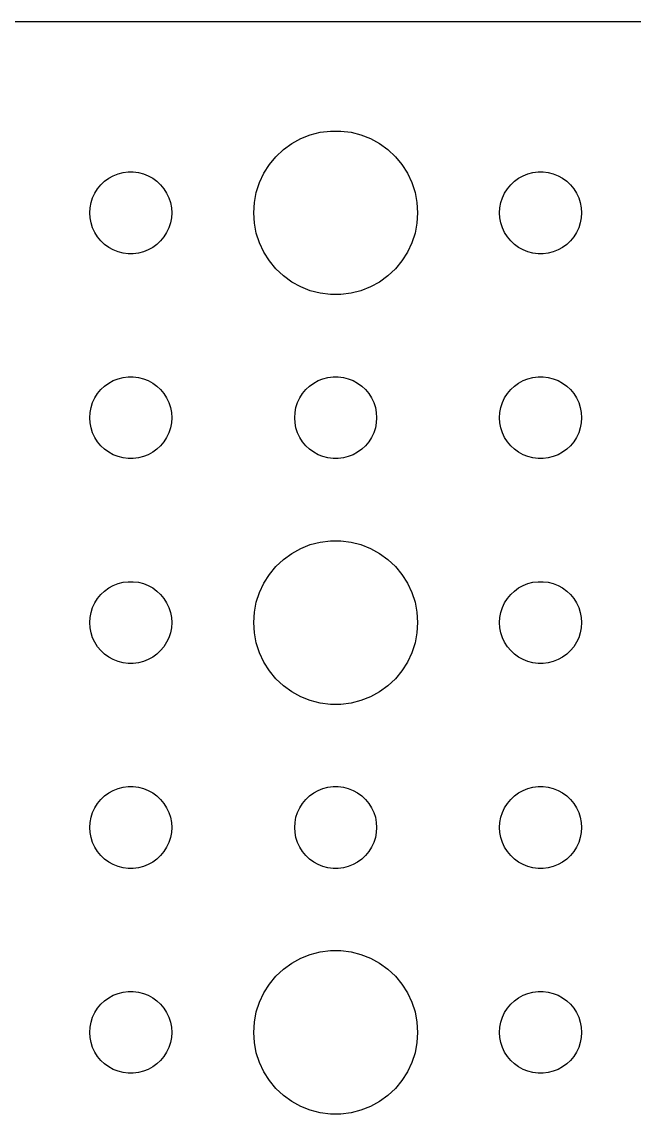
# Model space of a CAD drawing. Header units: metres. Extents: x -104 to 104, y -74 to 74.
# Drawn here: x 26.01 to 48.42, y 34.51 to 74.49 of the extents above; entities that cross this region are included whole.
import ezdxf

# ---------------------------------------------------------------- set-up
doc = ezdxf.new("R2010")
doc.units = ezdxf.units.M

msp = doc.modelspace()

# ---------------------------------------------------------------- linework, layer by layer
for p, q in [((99.8139, 74.4901), (-99.8139, 74.4901)), ((36.5729, 70.3532), (36.9379, 70.4469)), ((36.9379, 70.4469), (37.3116, 70.4941)), ((37.3116, 70.4941), (37.6884, 70.4941)), ((37.6884, 70.4941), (38.0621, 70.4469)), ((38.0621, 70.4469), (38.427, 70.3532)), ((35.5877, 69.8115), (35.8925, 70.033)), ((35.8925, 70.033), (36.2227, 70.2145)), ((36.2227, 70.2145), (36.5729, 70.3532)), ((38.427, 70.3532), (38.7773, 70.2145)), ((38.7773, 70.2145), (39.1075, 70.033)), ((39.1075, 70.033), (39.4123, 69.8115)), ((35.3131, 69.5536), (35.5877, 69.8115)), ((39.4123, 69.8115), (39.6869, 69.5536)), ((34.8711, 68.9453), (35.0729, 69.2634)), ((35.0729, 69.2634), (35.3131, 69.5536)), ((39.6869, 69.5536), (39.927, 69.2634)), ((39.927, 69.2634), (40.1289, 68.9453)), ((29.1963, 68.7665), (29.3613, 68.8572)), ((29.3613, 68.8572), (29.5365, 68.9266)), ((29.5365, 68.9266), (29.7189, 68.9734)), ((29.7189, 68.9734), (29.9058, 68.997)), ((29.9058, 68.997), (30.0942, 68.997)), ((30.0942, 68.997), (30.2811, 68.9734)), ((30.2811, 68.9734), (30.4635, 68.9266)), ((30.4635, 68.9266), (30.6387, 68.8572)), ((30.6387, 68.8572), (30.8037, 68.7665)), ((34.7107, 68.6044), (34.8711, 68.9453)), ((40.1289, 68.9453), (40.2893, 68.6044)), ((44.1963, 68.7665), (44.3613, 68.8572)), ((44.3613, 68.8572), (44.5365, 68.9266)), ((44.5365, 68.9266), (44.7189, 68.9734)), ((44.7189, 68.9734), (44.9058, 68.997)), ((44.9058, 68.997), (45.0942, 68.997)), ((45.0942, 68.997), (45.2811, 68.9734)), ((45.2811, 68.9734), (45.4635, 68.9266)), ((45.4635, 68.9266), (45.6387, 68.8572)), ((45.6387, 68.8572), (45.8037, 68.7665)), ((28.6855, 68.2226), (28.7865, 68.3817)), ((28.7865, 68.3817), (28.9065, 68.5268)), ((28.9065, 68.5268), (29.0439, 68.6558)), ((29.0439, 68.6558), (29.1963, 68.7665)), ((30.8037, 68.7665), (30.9561, 68.6558)), ((30.9561, 68.6558), (31.0934, 68.5268)), ((31.0934, 68.5268), (31.2135, 68.3817)), ((31.2135, 68.3817), (31.3145, 68.2226)), ((34.5942, 68.2461), (34.7107, 68.6044)), ((40.2893, 68.6044), (40.4057, 68.2461)), ((43.6855, 68.2226), (43.7865, 68.3817)), ((43.7865, 68.3817), (43.9065, 68.5268)), ((43.9065, 68.5268), (44.0439, 68.6558)), ((44.0439, 68.6558), (44.1963, 68.7665)), ((45.8037, 68.7665), (45.9561, 68.6558)), ((45.9561, 68.6558), (46.0934, 68.5268)), ((46.0934, 68.5268), (46.2135, 68.3817)), ((46.2135, 68.3817), (46.3145, 68.2226)), ((28.5471, 67.873), (28.6053, 68.0522)), ((28.6053, 68.0522), (28.6855, 68.2226)), ((31.3145, 68.2226), (31.3947, 68.0522)), ((31.3947, 68.0522), (31.4529, 67.873)), ((34.5237, 67.876), (34.5942, 68.2461)), ((40.4057, 68.2461), (40.4763, 67.876)), ((43.5471, 67.873), (43.6053, 68.0522)), ((43.6053, 68.0522), (43.6855, 68.2226)), ((46.3145, 68.2226), (46.3947, 68.0522)), ((46.3947, 68.0522), (46.4529, 67.873)), ((28.5, 67.5), (28.5118, 67.688)), ((28.5118, 67.688), (28.5471, 67.873)), ((31.4529, 67.873), (31.4882, 67.688)), ((31.4882, 67.688), (31.5, 67.5)), ((34.5, 67.5), (34.5237, 67.876)), ((40.4763, 67.876), (40.5, 67.5)), ((43.5, 67.5), (43.5118, 67.688)), ((43.5118, 67.688), (43.5471, 67.873)), ((46.4529, 67.873), (46.4882, 67.688)), ((46.4882, 67.688), (46.5, 67.5)), ((28.5118, 67.312), (28.5, 67.5)), ((28.5471, 67.127), (28.5118, 67.312)), ((31.4882, 67.312), (31.4529, 67.127)), ((31.5, 67.5), (31.4882, 67.312)), ((34.5237, 67.124), (34.5, 67.5)), ((40.5, 67.5), (40.4763, 67.124)), ((43.5118, 67.312), (43.5, 67.5)), ((43.5471, 67.127), (43.5118, 67.312)), ((46.4882, 67.312), (46.4529, 67.127)), ((46.5, 67.5), (46.4882, 67.312)), ((28.6053, 66.9478), (28.5471, 67.127)), ((28.6855, 66.7774), (28.6053, 66.9478)), ((28.7865, 66.6183), (28.6855, 66.7774)), ((31.3145, 66.7774), (31.2135, 66.6183)), ((31.3947, 66.9478), (31.3145, 66.7774)), ((31.4529, 67.127), (31.3947, 66.9478)), ((34.5942, 66.7539), (34.5237, 67.124)), ((40.4763, 67.124), (40.4057, 66.7539)), ((43.6053, 66.9478), (43.5471, 67.127)), ((43.6855, 66.7774), (43.6053, 66.9478)), ((43.7865, 66.6183), (43.6855, 66.7774)), ((46.3145, 66.7774), (46.2135, 66.6183)), ((46.3947, 66.9478), (46.3145, 66.7774)), ((46.4529, 67.127), (46.3947, 66.9478)), ((28.9065, 66.4732), (28.7865, 66.6183)), ((29.0439, 66.3442), (28.9065, 66.4732)), ((31.0934, 66.4732), (30.9561, 66.3442)), ((31.2135, 66.6183), (31.0934, 66.4732)), ((34.7107, 66.3956), (34.5942, 66.7539)), ((34.8711, 66.0547), (34.7107, 66.3956)), ((40.2893, 66.3956), (40.1289, 66.0547)), ((40.4057, 66.7539), (40.2893, 66.3956)), ((43.9065, 66.4732), (43.7865, 66.6183)), ((44.0439, 66.3442), (43.9065, 66.4732)), ((46.0934, 66.4732), (45.9561, 66.3442)), ((46.2135, 66.6183), (46.0934, 66.4732)), ((29.1963, 66.2335), (29.0439, 66.3442)), ((29.3613, 66.1428), (29.1963, 66.2335)), ((29.5365, 66.0734), (29.3613, 66.1428)), ((29.7189, 66.0266), (29.5365, 66.0734)), ((29.9058, 66.003), (29.7189, 66.0266)), ((30.0942, 66.003), (29.9058, 66.003)), ((30.2811, 66.0266), (30.0942, 66.003)), ((30.4635, 66.0734), (30.2811, 66.0266)), ((30.6387, 66.1428), (30.4635, 66.0734)), ((30.8037, 66.2335), (30.6387, 66.1428)), ((30.9561, 66.3442), (30.8037, 66.2335)), ((35.0729, 65.7366), (34.8711, 66.0547)), ((40.1289, 66.0547), (39.927, 65.7366)), ((44.1963, 66.2335), (44.0439, 66.3442)), ((44.3613, 66.1428), (44.1963, 66.2335)), ((44.5365, 66.0734), (44.3613, 66.1428)), ((44.7189, 66.0266), (44.5365, 66.0734)), ((44.9058, 66.003), (44.7189, 66.0266)), ((45.0942, 66.003), (44.9058, 66.003)), ((45.2811, 66.0266), (45.0942, 66.003)), ((45.4635, 66.0734), (45.2811, 66.0266)), ((45.6387, 66.1428), (45.4635, 66.0734)), ((45.8037, 66.2335), (45.6387, 66.1428)), ((45.9561, 66.3442), (45.8037, 66.2335)), ((35.3131, 65.4464), (35.0729, 65.7366)), ((39.927, 65.7366), (39.6869, 65.4464)), ((35.5877, 65.1885), (35.3131, 65.4464)), ((35.8925, 64.967), (35.5877, 65.1885)), ((39.4123, 65.1885), (39.1075, 64.967)), ((39.6869, 65.4464), (39.4123, 65.1885)), ((36.2227, 64.7855), (35.8925, 64.967)), ((36.5729, 64.6468), (36.2227, 64.7855)), ((38.7773, 64.7855), (38.427, 64.6468)), ((39.1075, 64.967), (38.7773, 64.7855)), ((36.9379, 64.5531), (36.5729, 64.6468)), ((37.3116, 64.5059), (36.9379, 64.5531)), ((37.6884, 64.5059), (37.3116, 64.5059)), ((38.0621, 64.5531), (37.6884, 64.5059)), ((38.427, 64.6468), (38.0621, 64.5531)), ((29.0439, 61.1558), (29.1963, 61.2665)), ((29.1963, 61.2665), (29.3613, 61.3572)), ((29.3613, 61.3572), (29.5365, 61.4266)), ((29.5365, 61.4266), (29.7189, 61.4734)), ((29.7189, 61.4734), (29.9058, 61.497)), ((29.9058, 61.497), (30.0942, 61.497)), ((30.0942, 61.497), (30.2811, 61.4734)), ((30.2811, 61.4734), (30.4635, 61.4266)), ((30.4635, 61.4266), (30.6387, 61.3572)), ((30.6387, 61.3572), (30.8037, 61.2665)), ((30.8037, 61.2665), (30.9561, 61.1558)), ((36.5439, 61.1558), (36.6963, 61.2665)), ((36.6963, 61.2665), (36.8613, 61.3572)), ((36.8613, 61.3572), (37.0365, 61.4266)), ((37.0365, 61.4266), (37.2189, 61.4734)), ((37.2189, 61.4734), (37.4058, 61.497)), ((37.4058, 61.497), (37.5942, 61.497)), ((37.5942, 61.497), (37.7811, 61.4734)), ((37.7811, 61.4734), (37.9635, 61.4266)), ((37.9635, 61.4266), (38.1387, 61.3572)), ((38.1387, 61.3572), (38.3037, 61.2665)), ((38.3037, 61.2665), (38.4561, 61.1558)), ((44.0439, 61.1558), (44.1963, 61.2665)), ((44.1963, 61.2665), (44.3613, 61.3572)), ((44.3613, 61.3572), (44.5365, 61.4266)), ((44.5365, 61.4266), (44.7189, 61.4734)), ((44.7189, 61.4734), (44.9058, 61.497)), ((44.9058, 61.497), (45.0942, 61.497)), ((45.0942, 61.497), (45.2811, 61.4734)), ((45.2811, 61.4734), (45.4635, 61.4266)), ((45.4635, 61.4266), (45.6387, 61.3572)), ((45.6387, 61.3572), (45.8037, 61.2665)), ((45.8037, 61.2665), (45.9561, 61.1558)), ((28.6855, 60.7226), (28.7865, 60.8817)), ((28.7865, 60.8817), (28.9065, 61.0268)), ((28.9065, 61.0268), (29.0439, 61.1558)), ((30.9561, 61.1558), (31.0934, 61.0268)), ((31.0934, 61.0268), (31.2135, 60.8817)), ((31.2135, 60.8817), (31.3145, 60.7226)), ((36.1855, 60.7226), (36.2865, 60.8817)), ((36.2865, 60.8817), (36.4065, 61.0268)), ((36.4065, 61.0268), (36.5439, 61.1558)), ((38.4561, 61.1558), (38.5934, 61.0268)), ((38.5934, 61.0268), (38.7135, 60.8817)), ((38.7135, 60.8817), (38.8145, 60.7226)), ((43.6855, 60.7226), (43.7865, 60.8817)), ((43.7865, 60.8817), (43.9065, 61.0268)), ((43.9065, 61.0268), (44.0439, 61.1558)), ((45.9561, 61.1558), (46.0934, 61.0268)), ((46.0934, 61.0268), (46.2135, 60.8817)), ((46.2135, 60.8817), (46.3145, 60.7226)), ((28.5471, 60.373), (28.6053, 60.5522)), ((28.6053, 60.5522), (28.6855, 60.7226)), ((31.3145, 60.7226), (31.3947, 60.5522)), ((31.3947, 60.5522), (31.4529, 60.373)), ((36.0471, 60.373), (36.1053, 60.5522)), ((36.1053, 60.5522), (36.1855, 60.7226)), ((38.8145, 60.7226), (38.8947, 60.5522)), ((38.8947, 60.5522), (38.9529, 60.373)), ((43.5471, 60.373), (43.6053, 60.5522)), ((43.6053, 60.5522), (43.6855, 60.7226)), ((46.3145, 60.7226), (46.3947, 60.5522)), ((46.3947, 60.5522), (46.4529, 60.373)), ((28.5, 60), (28.5118, 60.188)), ((28.5118, 59.812), (28.5, 60)), ((28.5118, 60.188), (28.5471, 60.373)), ((31.4529, 60.373), (31.4882, 60.188)), ((31.4882, 60.188), (31.5, 60)), ((31.5, 60), (31.4882, 59.812)), ((36, 60), (36.0118, 60.188)), ((36.0118, 59.812), (36, 60)), ((36.0118, 60.188), (36.0471, 60.373)), ((38.9529, 60.373), (38.9882, 60.188)), ((38.9882, 60.188), (39, 60)), ((39, 60), (38.9882, 59.812)), ((43.5, 60), (43.5118, 60.188)), ((43.5118, 59.812), (43.5, 60)), ((43.5118, 60.188), (43.5471, 60.373)), ((46.4529, 60.373), (46.4882, 60.188)), ((46.4882, 60.188), (46.5, 60)), ((46.5, 60), (46.4882, 59.812)), ((28.5471, 59.627), (28.5118, 59.812)), ((28.6053, 59.4478), (28.5471, 59.627)), ((31.4529, 59.627), (31.3947, 59.4478)), ((31.4882, 59.812), (31.4529, 59.627)), ((36.0471, 59.627), (36.0118, 59.812)), ((36.1053, 59.4478), (36.0471, 59.627)), ((38.9529, 59.627), (38.8947, 59.4478)), ((38.9882, 59.812), (38.9529, 59.627)), ((43.5471, 59.627), (43.5118, 59.812)), ((43.6053, 59.4478), (43.5471, 59.627)), ((46.4529, 59.627), (46.3947, 59.4478)), ((46.4882, 59.812), (46.4529, 59.627)), ((28.6855, 59.2774), (28.6053, 59.4478)), ((28.7865, 59.1183), (28.6855, 59.2774)), ((31.3145, 59.2774), (31.2135, 59.1183)), ((31.3947, 59.4478), (31.3145, 59.2774)), ((36.1855, 59.2774), (36.1053, 59.4478)), ((36.2865, 59.1183), (36.1855, 59.2774)), ((38.8145, 59.2774), (38.7135, 59.1183)), ((38.8947, 59.4478), (38.8145, 59.2774)), ((43.6855, 59.2774), (43.6053, 59.4478)), ((43.7865, 59.1183), (43.6855, 59.2774)), ((46.3145, 59.2774), (46.2135, 59.1183)), ((46.3947, 59.4478), (46.3145, 59.2774)), ((28.9065, 58.9732), (28.7865, 59.1183)), ((29.0439, 58.8442), (28.9065, 58.9732)), ((29.1963, 58.7335), (29.0439, 58.8442)), ((30.9561, 58.8442), (30.8037, 58.7335)), ((31.0934, 58.9732), (30.9561, 58.8442)), ((31.2135, 59.1183), (31.0934, 58.9732)), ((36.4065, 58.9732), (36.2865, 59.1183)), ((36.5439, 58.8442), (36.4065, 58.9732)), ((36.6963, 58.7335), (36.5439, 58.8442)), ((38.4561, 58.8442), (38.3037, 58.7335)), ((38.5934, 58.9732), (38.4561, 58.8442)), ((38.7135, 59.1183), (38.5934, 58.9732)), ((43.9065, 58.9732), (43.7865, 59.1183)), ((44.0439, 58.8442), (43.9065, 58.9732)), ((44.1963, 58.7335), (44.0439, 58.8442)), ((45.9561, 58.8442), (45.8037, 58.7335)), ((46.0934, 58.9732), (45.9561, 58.8442)), ((46.2135, 59.1183), (46.0934, 58.9732)), ((29.3613, 58.6428), (29.1963, 58.7335)), ((29.5365, 58.5734), (29.3613, 58.6428)), ((29.7189, 58.5266), (29.5365, 58.5734)), ((29.9058, 58.503), (29.7189, 58.5266)), ((30.0942, 58.503), (29.9058, 58.503)), ((30.2811, 58.5266), (30.0942, 58.503)), ((30.4635, 58.5734), (30.2811, 58.5266)), ((30.6387, 58.6428), (30.4635, 58.5734)), ((30.8037, 58.7335), (30.6387, 58.6428)), ((36.8613, 58.6428), (36.6963, 58.7335)), ((37.0365, 58.5734), (36.8613, 58.6428)), ((37.2189, 58.5266), (37.0365, 58.5734)), ((37.4058, 58.503), (37.2189, 58.5266)), ((37.5942, 58.503), (37.4058, 58.503)), ((37.7811, 58.5266), (37.5942, 58.503)), ((37.9635, 58.5734), (37.7811, 58.5266)), ((38.1387, 58.6428), (37.9635, 58.5734)), ((38.3037, 58.7335), (38.1387, 58.6428)), ((44.3613, 58.6428), (44.1963, 58.7335)), ((44.5365, 58.5734), (44.3613, 58.6428)), ((44.7189, 58.5266), (44.5365, 58.5734)), ((44.9058, 58.503), (44.7189, 58.5266)), ((45.0942, 58.503), (44.9058, 58.503)), ((45.2811, 58.5266), (45.0942, 58.503)), ((45.4635, 58.5734), (45.2811, 58.5266)), ((45.6387, 58.6428), (45.4635, 58.5734)), ((45.8037, 58.7335), (45.6387, 58.6428)), ((35.8925, 55.033), (36.2227, 55.2145)), ((36.2227, 55.2145), (36.5729, 55.3532)), ((36.5729, 55.3532), (36.9379, 55.4469)), ((36.9379, 55.4469), (37.3116, 55.4941)), ((37.3116, 55.4941), (37.6884, 55.4941)), ((37.6884, 55.4941), (38.0621, 55.4469)), ((38.0621, 55.4469), (38.427, 55.3532)), ((38.427, 55.3532), (38.7773, 55.2145)), ((38.7773, 55.2145), (39.1075, 55.033)), ((35.3131, 54.5536), (35.5877, 54.8115)), ((35.5877, 54.8115), (35.8925, 55.033)), ((39.1075, 55.033), (39.4123, 54.8115)), ((39.4123, 54.8115), (39.6869, 54.5536)), ((35.0729, 54.2634), (35.3131, 54.5536)), ((39.6869, 54.5536), (39.927, 54.2634)), ((29.7189, 53.9734), (29.9058, 53.997)), ((29.9058, 53.997), (30.0942, 53.997)), ((30.0942, 53.997), (30.2811, 53.9734)), ((34.8711, 53.9453), (35.0729, 54.2634)), ((39.927, 54.2634), (40.1289, 53.9453)), ((44.7189, 53.9734), (44.9058, 53.997)), ((44.9058, 53.997), (45.0942, 53.997)), ((45.0942, 53.997), (45.2811, 53.9734)), ((28.9065, 53.5268), (29.0439, 53.6558)), ((29.0439, 53.6558), (29.1963, 53.7665)), ((29.1963, 53.7665), (29.3613, 53.8572)), ((29.3613, 53.8572), (29.5365, 53.9266)), ((29.5365, 53.9266), (29.7189, 53.9734)), ((30.2811, 53.9734), (30.4635, 53.9266)), ((30.4635, 53.9266), (30.6387, 53.8572)), ((30.6387, 53.8572), (30.8037, 53.7665)), ((30.8037, 53.7665), (30.9561, 53.6558)), ((30.9561, 53.6558), (31.0934, 53.5268)), ((34.5942, 53.2461), (34.7107, 53.6044)), ((34.7107, 53.6044), (34.8711, 53.9453)), ((40.1289, 53.9453), (40.2893, 53.6044)), ((40.2893, 53.6044), (40.4057, 53.2461)), ((43.9065, 53.5268), (44.0439, 53.6558)), ((44.0439, 53.6558), (44.1963, 53.7665)), ((44.1963, 53.7665), (44.3613, 53.8572)), ((44.3613, 53.8572), (44.5365, 53.9266)), ((44.5365, 53.9266), (44.7189, 53.9734)), ((45.2811, 53.9734), (45.4635, 53.9266)), ((45.4635, 53.9266), (45.6387, 53.8572)), ((45.6387, 53.8572), (45.8037, 53.7665)), ((45.8037, 53.7665), (45.9561, 53.6558)), ((45.9561, 53.6558), (46.0934, 53.5268)), ((28.6053, 53.0522), (28.6855, 53.2226)), ((28.6855, 53.2226), (28.7865, 53.3817)), ((28.7865, 53.3817), (28.9065, 53.5268)), ((31.0934, 53.5268), (31.2135, 53.3817)), ((31.2135, 53.3817), (31.3145, 53.2226)), ((31.3145, 53.2226), (31.3947, 53.0522)), ((34.5237, 52.876), (34.5942, 53.2461)), ((40.4057, 53.2461), (40.4763, 52.876)), ((43.6053, 53.0522), (43.6855, 53.2226)), ((43.6855, 53.2226), (43.7865, 53.3817)), ((43.7865, 53.3817), (43.9065, 53.5268)), ((46.0934, 53.5268), (46.2135, 53.3817)), ((46.2135, 53.3817), (46.3145, 53.2226)), ((46.3145, 53.2226), (46.3947, 53.0522)), ((28.5118, 52.688), (28.5471, 52.873)), ((28.5471, 52.873), (28.6053, 53.0522)), ((31.3947, 53.0522), (31.4529, 52.873)), ((31.4529, 52.873), (31.4882, 52.688)), ((34.5, 52.5), (34.5237, 52.876)), ((40.4763, 52.876), (40.5, 52.5)), ((43.5118, 52.688), (43.5471, 52.873)), ((43.5471, 52.873), (43.6053, 53.0522)), ((46.3947, 53.0522), (46.4529, 52.873)), ((46.4529, 52.873), (46.4882, 52.688)), ((28.5, 52.5), (28.5118, 52.688)), ((28.5118, 52.312), (28.5, 52.5)), ((31.4882, 52.688), (31.5, 52.5)), ((31.5, 52.5), (31.4882, 52.312)), ((34.5237, 52.124), (34.5, 52.5)), ((40.5, 52.5), (40.4763, 52.124)), ((43.5, 52.5), (43.5118, 52.688)), ((43.5118, 52.312), (43.5, 52.5)), ((46.4882, 52.688), (46.5, 52.5)), ((46.5, 52.5), (46.4882, 52.312)), ((28.5471, 52.127), (28.5118, 52.312)), ((28.6053, 51.9478), (28.5471, 52.127)), ((31.4529, 52.127), (31.3947, 51.9478)), ((31.4882, 52.312), (31.4529, 52.127)), ((34.5942, 51.7539), (34.5237, 52.124)), ((40.4763, 52.124), (40.4057, 51.7539)), ((43.5471, 52.127), (43.5118, 52.312)), ((43.6053, 51.9478), (43.5471, 52.127)), ((46.4529, 52.127), (46.3947, 51.9478)), ((46.4882, 52.312), (46.4529, 52.127)), ((28.6855, 51.7774), (28.6053, 51.9478)), ((28.7865, 51.6183), (28.6855, 51.7774)), ((28.9065, 51.4732), (28.7865, 51.6183)), ((31.2135, 51.6183), (31.0934, 51.4732)), ((31.3145, 51.7774), (31.2135, 51.6183)), ((31.3947, 51.9478), (31.3145, 51.7774)), ((34.7107, 51.3956), (34.5942, 51.7539)), ((40.4057, 51.7539), (40.2893, 51.3956)), ((43.6855, 51.7774), (43.6053, 51.9478)), ((43.7865, 51.6183), (43.6855, 51.7774)), ((43.9065, 51.4732), (43.7865, 51.6183)), ((46.2135, 51.6183), (46.0934, 51.4732)), ((46.3145, 51.7774), (46.2135, 51.6183)), ((46.3947, 51.9478), (46.3145, 51.7774)), ((29.0439, 51.3442), (28.9065, 51.4732)), ((29.1963, 51.2335), (29.0439, 51.3442)), ((29.3613, 51.1428), (29.1963, 51.2335)), ((30.8037, 51.2335), (30.6387, 51.1428)), ((30.9561, 51.3442), (30.8037, 51.2335)), ((31.0934, 51.4732), (30.9561, 51.3442)), ((34.8711, 51.0547), (34.7107, 51.3956)), ((40.2893, 51.3956), (40.1289, 51.0547)), ((44.0439, 51.3442), (43.9065, 51.4732)), ((44.1963, 51.2335), (44.0439, 51.3442)), ((44.3613, 51.1428), (44.1963, 51.2335)), ((45.8037, 51.2335), (45.6387, 51.1428)), ((45.9561, 51.3442), (45.8037, 51.2335)), ((46.0934, 51.4732), (45.9561, 51.3442)), ((29.5365, 51.0734), (29.3613, 51.1428)), ((29.7189, 51.0266), (29.5365, 51.0734)), ((29.9058, 51.003), (29.7189, 51.0266)), ((30.0942, 51.003), (29.9058, 51.003)), ((30.2811, 51.0266), (30.0942, 51.003)), ((30.4635, 51.0734), (30.2811, 51.0266)), ((30.6387, 51.1428), (30.4635, 51.0734)), ((35.0729, 50.7366), (34.8711, 51.0547)), ((40.1289, 51.0547), (39.927, 50.7366)), ((44.5365, 51.0734), (44.3613, 51.1428)), ((44.7189, 51.0266), (44.5365, 51.0734)), ((44.9058, 51.003), (44.7189, 51.0266)), ((45.0942, 51.003), (44.9058, 51.003)), ((45.2811, 51.0266), (45.0942, 51.003)), ((45.4635, 51.0734), (45.2811, 51.0266)), ((45.6387, 51.1428), (45.4635, 51.0734)), ((35.3131, 50.4464), (35.0729, 50.7366)), ((35.5877, 50.1885), (35.3131, 50.4464)), ((39.6869, 50.4464), (39.4123, 50.1885)), ((39.927, 50.7366), (39.6869, 50.4464)), ((35.8925, 49.967), (35.5877, 50.1885)), ((39.4123, 50.1885), (39.1075, 49.967)), ((36.2227, 49.7855), (35.8925, 49.967)), ((36.5729, 49.6468), (36.2227, 49.7855)), ((36.9379, 49.5531), (36.5729, 49.6468)), ((38.427, 49.6468), (38.0621, 49.5531)), ((38.7773, 49.7855), (38.427, 49.6468)), ((39.1075, 49.967), (38.7773, 49.7855)), ((37.3116, 49.5059), (36.9379, 49.5531)), ((37.6884, 49.5059), (37.3116, 49.5059)), ((38.0621, 49.5531), (37.6884, 49.5059)), ((29.3613, 46.3572), (29.5365, 46.4266)), ((29.5365, 46.4266), (29.7189, 46.4734)), ((29.7189, 46.4734), (29.9058, 46.497)), ((29.9058, 46.497), (30.0942, 46.497)), ((30.0942, 46.497), (30.2811, 46.4734)), ((30.2811, 46.4734), (30.4635, 46.4266)), ((30.4635, 46.4266), (30.6387, 46.3572)), ((36.8613, 46.3572), (37.0365, 46.4266)), ((37.0365, 46.4266), (37.2189, 46.4734)), ((37.2189, 46.4734), (37.4058, 46.497)), ((37.4058, 46.497), (37.5942, 46.497)), ((37.5942, 46.497), (37.7811, 46.4734)), ((37.7811, 46.4734), (37.9635, 46.4266)), ((37.9635, 46.4266), (38.1387, 46.3572)), ((44.3613, 46.3572), (44.5365, 46.4266)), ((44.5365, 46.4266), (44.7189, 46.4734)), ((44.7189, 46.4734), (44.9058, 46.497)), ((44.9058, 46.497), (45.0942, 46.497)), ((45.0942, 46.497), (45.2811, 46.4734)), ((45.2811, 46.4734), (45.4635, 46.4266)), ((45.4635, 46.4266), (45.6387, 46.3572)), ((28.7865, 45.8817), (28.9065, 46.0268)), ((28.9065, 46.0268), (29.0439, 46.1558)), ((29.0439, 46.1558), (29.1963, 46.2665)), ((29.1963, 46.2665), (29.3613, 46.3572)), ((30.6387, 46.3572), (30.8037, 46.2665)), ((30.8037, 46.2665), (30.9561, 46.1558)), ((30.9561, 46.1558), (31.0934, 46.0268)), ((31.0934, 46.0268), (31.2135, 45.8817)), ((36.2865, 45.8817), (36.4065, 46.0268)), ((36.4065, 46.0268), (36.5439, 46.1558)), ((36.5439, 46.1558), (36.6963, 46.2665)), ((36.6963, 46.2665), (36.8613, 46.3572)), ((38.1387, 46.3572), (38.3037, 46.2665)), ((38.3037, 46.2665), (38.4561, 46.1558)), ((38.4561, 46.1558), (38.5934, 46.0268)), ((38.5934, 46.0268), (38.7135, 45.8817)), ((43.7865, 45.8817), (43.9065, 46.0268)), ((43.9065, 46.0268), (44.0439, 46.1558)), ((44.0439, 46.1558), (44.1963, 46.2665)), ((44.1963, 46.2665), (44.3613, 46.3572)), ((45.6387, 46.3572), (45.8037, 46.2665)), ((45.8037, 46.2665), (45.9561, 46.1558)), ((45.9561, 46.1558), (46.0934, 46.0268)), ((46.0934, 46.0268), (46.2135, 45.8817)), ((28.6053, 45.5522), (28.6855, 45.7226)), ((28.6855, 45.7226), (28.7865, 45.8817)), ((31.2135, 45.8817), (31.3145, 45.7226)), ((31.3145, 45.7226), (31.3947, 45.5522)), ((36.1053, 45.5522), (36.1855, 45.7226)), ((36.1855, 45.7226), (36.2865, 45.8817)), ((38.7135, 45.8817), (38.8145, 45.7226)), ((38.8145, 45.7226), (38.8947, 45.5522)), ((43.6053, 45.5522), (43.6855, 45.7226)), ((43.6855, 45.7226), (43.7865, 45.8817)), ((46.2135, 45.8817), (46.3145, 45.7226)), ((46.3145, 45.7226), (46.3947, 45.5522)), ((28.5, 45), (28.5118, 45.188)), ((28.5118, 45.188), (28.5471, 45.373)), ((28.5471, 45.373), (28.6053, 45.5522)), ((31.3947, 45.5522), (31.4529, 45.373)), ((31.4529, 45.373), (31.4882, 45.188)), ((31.4882, 45.188), (31.5, 45)), ((36, 45), (36.0118, 45.188)), ((36.0118, 45.188), (36.0471, 45.373)), ((36.0471, 45.373), (36.1053, 45.5522)), ((38.8947, 45.5522), (38.9529, 45.373)), ((38.9529, 45.373), (38.9882, 45.188)), ((38.9882, 45.188), (39, 45)), ((43.5, 45), (43.5118, 45.188)), ((43.5118, 45.188), (43.5471, 45.373)), ((43.5471, 45.373), (43.6053, 45.5522)), ((46.3947, 45.5522), (46.4529, 45.373)), ((46.4529, 45.373), (46.4882, 45.188)), ((46.4882, 45.188), (46.5, 45)), ((28.5118, 44.812), (28.5, 45)), ((28.5471, 44.627), (28.5118, 44.812)), ((31.4882, 44.812), (31.4529, 44.627)), ((31.5, 45), (31.4882, 44.812)), ((36.0118, 44.812), (36, 45)), ((36.0471, 44.627), (36.0118, 44.812)), ((38.9882, 44.812), (38.9529, 44.627)), ((39, 45), (38.9882, 44.812)), ((43.5118, 44.812), (43.5, 45)), ((43.5471, 44.627), (43.5118, 44.812)), ((46.4882, 44.812), (46.4529, 44.627)), ((46.5, 45), (46.4882, 44.812)), ((28.6053, 44.4478), (28.5471, 44.627)), ((28.6855, 44.2774), (28.6053, 44.4478)), ((31.3947, 44.4478), (31.3145, 44.2774)), ((31.4529, 44.627), (31.3947, 44.4478)), ((36.1053, 44.4478), (36.0471, 44.627)), ((36.1855, 44.2774), (36.1053, 44.4478)), ((38.8947, 44.4478), (38.8145, 44.2774)), ((38.9529, 44.627), (38.8947, 44.4478)), ((43.6053, 44.4478), (43.5471, 44.627)), ((43.6855, 44.2774), (43.6053, 44.4478)), ((46.3947, 44.4478), (46.3145, 44.2774)), ((46.4529, 44.627), (46.3947, 44.4478)), ((28.7865, 44.1183), (28.6855, 44.2774)), ((28.9065, 43.9732), (28.7865, 44.1183)), ((31.2135, 44.1183), (31.0934, 43.9732)), ((31.3145, 44.2774), (31.2135, 44.1183)), ((36.2865, 44.1183), (36.1855, 44.2774)), ((36.4065, 43.9732), (36.2865, 44.1183)), ((38.7135, 44.1183), (38.5934, 43.9732)), ((38.8145, 44.2774), (38.7135, 44.1183)), ((43.7865, 44.1183), (43.6855, 44.2774)), ((43.9065, 43.9732), (43.7865, 44.1183)), ((46.2135, 44.1183), (46.0934, 43.9732)), ((46.3145, 44.2774), (46.2135, 44.1183)), ((29.0439, 43.8442), (28.9065, 43.9732)), ((29.1963, 43.7335), (29.0439, 43.8442)), ((29.3613, 43.6428), (29.1963, 43.7335)), ((29.5365, 43.5734), (29.3613, 43.6428)), ((30.6387, 43.6428), (30.4635, 43.5734)), ((30.8037, 43.7335), (30.6387, 43.6428)), ((30.9561, 43.8442), (30.8037, 43.7335)), ((31.0934, 43.9732), (30.9561, 43.8442)), ((36.5439, 43.8442), (36.4065, 43.9732)), ((36.6963, 43.7335), (36.5439, 43.8442)), ((36.8613, 43.6428), (36.6963, 43.7335)), ((37.0365, 43.5734), (36.8613, 43.6428)), ((38.1387, 43.6428), (37.9635, 43.5734)), ((38.3037, 43.7335), (38.1387, 43.6428)), ((38.4561, 43.8442), (38.3037, 43.7335)), ((38.5934, 43.9732), (38.4561, 43.8442)), ((44.0439, 43.8442), (43.9065, 43.9732)), ((44.1963, 43.7335), (44.0439, 43.8442)), ((44.3613, 43.6428), (44.1963, 43.7335)), ((44.5365, 43.5734), (44.3613, 43.6428)), ((45.6387, 43.6428), (45.4635, 43.5734)), ((45.8037, 43.7335), (45.6387, 43.6428)), ((45.9561, 43.8442), (45.8037, 43.7335)), ((46.0934, 43.9732), (45.9561, 43.8442)), ((29.7189, 43.5266), (29.5365, 43.5734)), ((29.9058, 43.503), (29.7189, 43.5266)), ((30.0942, 43.503), (29.9058, 43.503)), ((30.2811, 43.5266), (30.0942, 43.503)), ((30.4635, 43.5734), (30.2811, 43.5266)), ((37.2189, 43.5266), (37.0365, 43.5734)), ((37.4058, 43.503), (37.2189, 43.5266)), ((37.5942, 43.503), (37.4058, 43.503)), ((37.7811, 43.5266), (37.5942, 43.503)), ((37.9635, 43.5734), (37.7811, 43.5266)), ((44.7189, 43.5266), (44.5365, 43.5734)), ((44.9058, 43.503), (44.7189, 43.5266)), ((45.0942, 43.503), (44.9058, 43.503)), ((45.2811, 43.5266), (45.0942, 43.503)), ((45.4635, 43.5734), (45.2811, 43.5266)), ((36.5729, 40.3532), (36.9379, 40.4469)), ((36.9379, 40.4469), (37.3116, 40.4941)), ((37.3116, 40.4941), (37.6884, 40.4941)), ((37.6884, 40.4941), (38.0621, 40.4469)), ((38.0621, 40.4469), (38.427, 40.3532)), ((35.5877, 39.8115), (35.8925, 40.033)), ((35.8925, 40.033), (36.2227, 40.2145)), ((36.2227, 40.2145), (36.5729, 40.3532)), ((38.427, 40.3532), (38.7773, 40.2145)), ((38.7773, 40.2145), (39.1075, 40.033)), ((39.1075, 40.033), (39.4123, 39.8115)), ((35.3131, 39.5536), (35.5877, 39.8115)), ((39.4123, 39.8115), (39.6869, 39.5536)), ((34.8711, 38.9453), (35.0729, 39.2634)), ((35.0729, 39.2634), (35.3131, 39.5536)), ((39.6869, 39.5536), (39.927, 39.2634)), ((39.927, 39.2634), (40.1289, 38.9453)), ((29.1963, 38.7665), (29.3613, 38.8572)), ((29.3613, 38.8572), (29.5365, 38.9266)), ((29.5365, 38.9266), (29.7189, 38.9734)), ((29.7189, 38.9734), (29.9058, 38.997)), ((29.9058, 38.997), (30.0942, 38.997)), ((30.0942, 38.997), (30.2811, 38.9734)), ((30.2811, 38.9734), (30.4635, 38.9266)), ((30.4635, 38.9266), (30.6387, 38.8572)), ((30.6387, 38.8572), (30.8037, 38.7665)), ((34.7107, 38.6044), (34.8711, 38.9453)), ((40.1289, 38.9453), (40.2893, 38.6044)), ((44.1963, 38.7665), (44.3613, 38.8572)), ((44.3613, 38.8572), (44.5365, 38.9266)), ((44.5365, 38.9266), (44.7189, 38.9734)), ((44.7189, 38.9734), (44.9058, 38.997)), ((44.9058, 38.997), (45.0942, 38.997)), ((45.0942, 38.997), (45.2811, 38.9734)), ((45.2811, 38.9734), (45.4635, 38.9266)), ((45.4635, 38.9266), (45.6387, 38.8572)), ((45.6387, 38.8572), (45.8037, 38.7665)), ((28.7865, 38.3817), (28.9065, 38.5268)), ((28.9065, 38.5268), (29.0439, 38.6558)), ((29.0439, 38.6558), (29.1963, 38.7665)), ((30.8037, 38.7665), (30.9561, 38.6558)), ((30.9561, 38.6558), (31.0934, 38.5268)), ((31.0934, 38.5268), (31.2135, 38.3817)), ((34.5942, 38.2461), (34.7107, 38.6044)), ((40.2893, 38.6044), (40.4057, 38.2461)), ((43.7865, 38.3817), (43.9065, 38.5268)), ((43.9065, 38.5268), (44.0439, 38.6558)), ((44.0439, 38.6558), (44.1963, 38.7665)), ((45.8037, 38.7665), (45.9561, 38.6558)), ((45.9561, 38.6558), (46.0934, 38.5268)), ((46.0934, 38.5268), (46.2135, 38.3817)), ((28.5471, 37.873), (28.6053, 38.0522)), ((28.6053, 38.0522), (28.6855, 38.2226)), ((28.6855, 38.2226), (28.7865, 38.3817)), ((31.2135, 38.3817), (31.3145, 38.2226)), ((31.3145, 38.2226), (31.3947, 38.0522)), ((31.3947, 38.0522), (31.4529, 37.873)), ((34.5237, 37.876), (34.5942, 38.2461)), ((40.4057, 38.2461), (40.4763, 37.876)), ((43.5471, 37.873), (43.6053, 38.0522)), ((43.6053, 38.0522), (43.6855, 38.2226)), ((43.6855, 38.2226), (43.7865, 38.3817)), ((46.2135, 38.3817), (46.3145, 38.2226)), ((46.3145, 38.2226), (46.3947, 38.0522)), ((46.3947, 38.0522), (46.4529, 37.873)), ((28.5, 37.5), (28.5118, 37.688)), ((28.5118, 37.688), (28.5471, 37.873)), ((31.4529, 37.873), (31.4882, 37.688)), ((31.4882, 37.688), (31.5, 37.5)), ((34.5, 37.5), (34.5237, 37.876)), ((40.4763, 37.876), (40.5, 37.5)), ((43.5, 37.5), (43.5118, 37.688)), ((43.5118, 37.688), (43.5471, 37.873)), ((46.4529, 37.873), (46.4882, 37.688)), ((46.4882, 37.688), (46.5, 37.5)), ((28.5118, 37.312), (28.5, 37.5)), ((28.5471, 37.127), (28.5118, 37.312)), ((31.4882, 37.312), (31.4529, 37.127)), ((31.5, 37.5), (31.4882, 37.312)), ((34.5237, 37.124), (34.5, 37.5)), ((40.5, 37.5), (40.4763, 37.124)), ((43.5118, 37.312), (43.5, 37.5)), ((43.5471, 37.127), (43.5118, 37.312)), ((46.4882, 37.312), (46.4529, 37.127)), ((46.5, 37.5), (46.4882, 37.312)), ((28.6053, 36.9478), (28.5471, 37.127)), ((28.6855, 36.7774), (28.6053, 36.9478)), ((31.3947, 36.9478), (31.3145, 36.7774)), ((31.4529, 37.127), (31.3947, 36.9478)), ((34.5942, 36.7539), (34.5237, 37.124)), ((40.4763, 37.124), (40.4057, 36.7539)), ((43.6053, 36.9478), (43.5471, 37.127)), ((43.6855, 36.7774), (43.6053, 36.9478)), ((46.3947, 36.9478), (46.3145, 36.7774)), ((46.4529, 37.127), (46.3947, 36.9478)), ((28.7865, 36.6183), (28.6855, 36.7774)), ((28.9065, 36.4732), (28.7865, 36.6183)), ((29.0439, 36.3442), (28.9065, 36.4732)), ((31.0934, 36.4732), (30.9561, 36.3442)), ((31.2135, 36.6183), (31.0934, 36.4732)), ((31.3145, 36.7774), (31.2135, 36.6183)), ((34.7107, 36.3956), (34.5942, 36.7539)), ((34.8711, 36.0547), (34.7107, 36.3956)), ((40.2893, 36.3956), (40.1289, 36.0547)), ((40.4057, 36.7539), (40.2893, 36.3956)), ((43.7865, 36.6183), (43.6855, 36.7774)), ((43.9065, 36.4732), (43.7865, 36.6183)), ((44.0439, 36.3442), (43.9065, 36.4732)), ((46.0934, 36.4732), (45.9561, 36.3442)), ((46.2135, 36.6183), (46.0934, 36.4732)), ((46.3145, 36.7774), (46.2135, 36.6183)), ((29.1963, 36.2335), (29.0439, 36.3442)), ((29.3613, 36.1428), (29.1963, 36.2335)), ((29.5365, 36.0734), (29.3613, 36.1428)), ((29.7189, 36.0266), (29.5365, 36.0734)), ((29.9058, 36.003), (29.7189, 36.0266)), ((30.0942, 36.003), (29.9058, 36.003)), ((30.2811, 36.0266), (30.0942, 36.003)), ((30.4635, 36.0734), (30.2811, 36.0266)), ((30.6387, 36.1428), (30.4635, 36.0734)), ((30.8037, 36.2335), (30.6387, 36.1428)), ((30.9561, 36.3442), (30.8037, 36.2335)), ((35.0729, 35.7366), (34.8711, 36.0547)), ((40.1289, 36.0547), (39.927, 35.7366)), ((44.1963, 36.2335), (44.0439, 36.3442)), ((44.3613, 36.1428), (44.1963, 36.2335)), ((44.5365, 36.0734), (44.3613, 36.1428)), ((44.7189, 36.0266), (44.5365, 36.0734)), ((44.9058, 36.003), (44.7189, 36.0266)), ((45.0942, 36.003), (44.9058, 36.003)), ((45.2811, 36.0266), (45.0942, 36.003)), ((45.4635, 36.0734), (45.2811, 36.0266)), ((45.6387, 36.1428), (45.4635, 36.0734)), ((45.8037, 36.2335), (45.6387, 36.1428)), ((45.9561, 36.3442), (45.8037, 36.2335)), ((35.3131, 35.4464), (35.0729, 35.7366)), ((39.927, 35.7366), (39.6869, 35.4464)), ((35.5877, 35.1885), (35.3131, 35.4464)), ((35.8925, 34.967), (35.5877, 35.1885)), ((39.4123, 35.1885), (39.1075, 34.967)), ((39.6869, 35.4464), (39.4123, 35.1885)), ((36.2227, 34.7855), (35.8925, 34.967)), ((39.1075, 34.967), (38.7773, 34.7855)), ((36.5729, 34.6468), (36.2227, 34.7855)), ((36.9379, 34.5531), (36.5729, 34.6468)), ((37.3116, 34.5059), (36.9379, 34.5531)), ((37.6884, 34.5059), (37.3116, 34.5059)), ((38.0621, 34.5531), (37.6884, 34.5059)), ((38.427, 34.6468), (38.0621, 34.5531)), ((38.7773, 34.7855), (38.427, 34.6468))]:
    msp.add_line(p, q)

doc.saveas('drawing.dxf')
